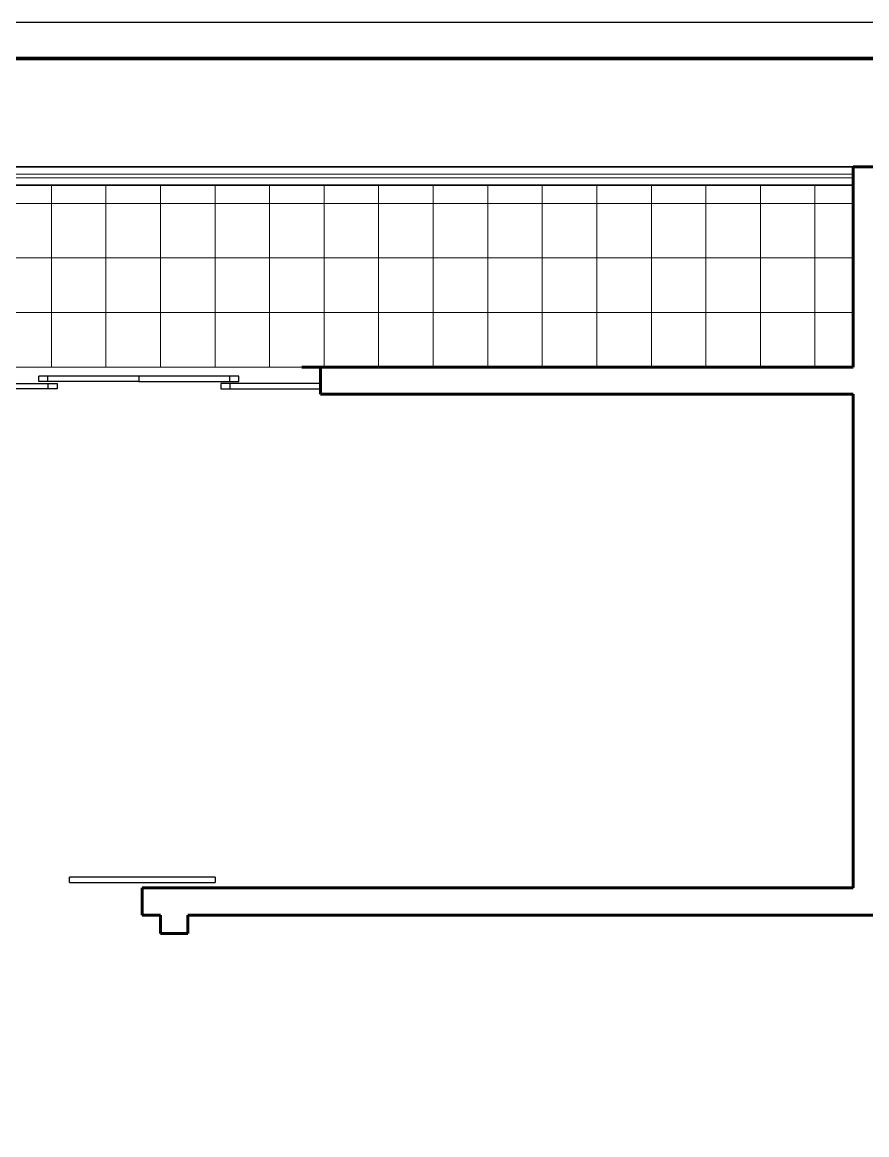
# Model space of a CAD drawing. Header units: millimetres. Extents: x 1127 to 14330, y -137 to 7568.
# Drawn here: x 10443.9 to 10676.2, y 3195.1 to 3501 of the extents above; entities that cross this region are included whole.
import ezdxf

# ---------------------------------------------------------------- set-up
doc = ezdxf.new("R2010")
doc.units = ezdxf.units.MM
doc.header["$LTSCALE"] = 0.01
for name, color, linetype, lineweight in [('0.05', 8, 'Continuous', 5), ('0.13', 6, 'Continuous', 13), ('0.20', 7, 'Continuous', 20), ('0.35', 150, 'Continuous', 35), ('0.60', 4, 'Continuous', 60)]:
    doc.layers.add(name, color=color, linetype=linetype, lineweight=lineweight)

msp = doc.modelspace()

# ---------------------------------------------------------------- hatches: boundary and pattern name
at = {"layer": '0.05'}
h = msp.add_hatch(dxfattribs=at)
h.set_pattern_fill('_USER,_O', color=256, scale=15, double=1, pattern_type=0)
h.set_pattern_definition([(360, (10271.963, 3406.176), (4e-15, 15), []), (90, (10271.963, 3406.176), (-15, 5e-15), [])])
h.paths.add_polyline_path([(10271.963, 3456.232), (10271.963, 3406.176), (10426.023, 3406.176), (10526.023, 3406.176), (10672.463, 3406.176), (10672.463, 3456.232)])

# ---------------------------------------------------------------- linework, layer by layer
msp.add_line((10218.81, 3500.985), (11059.81, 3500.985))
at = {"color": 7, "lineweight": 30}
for p, q in [((10503.523, 3403.676), (10448.523, 3403.676)), ((10448.523, 3402.176), (10448.523, 3403.676)), ((10503.523, 3403.676), (10448.523, 3403.676)), ((10448.523, 3402.176), (10448.523, 3403.676)), ((10451.023, 3402.176), (10448.523, 3402.176)), ((10451.023, 3402.176), (10448.523, 3402.176)), ((10451.023, 3402.176), (10451.023, 3403.676)), ((10451.023, 3402.176), (10451.023, 3403.676)), ((10476.023, 3402.176), (10451.023, 3402.176)), ((10476.023, 3402.176), (10451.023, 3402.176)), ((10503.523, 3403.676), (10476.023, 3403.676)), ((10476.023, 3403.676), (10476.023, 3402.176)), ((10476.023, 3403.676), (10476.023, 3402.176)), ((10503.523, 3403.676), (10476.023, 3403.676)), ((10476.023, 3403.676), (10476.023, 3402.176)), ((10476.023, 3403.676), (10476.023, 3402.176)), ((10476.023, 3402.176), (10501.023, 3402.176)), ((10476.023, 3402.176), (10501.023, 3402.176)), ((10501.023, 3402.176), (10501.023, 3403.676)), ((10501.023, 3402.176), (10501.023, 3403.676)), ((10501.023, 3402.176), (10503.523, 3402.176)), ((10501.023, 3402.176), (10503.523, 3402.176)), ((10503.523, 3402.176), (10503.523, 3403.676)), ((10503.523, 3402.176), (10503.523, 3403.676)), ((10426.023, 3401.676), (10451.023, 3401.676)), ((10426.023, 3401.676), (10451.023, 3401.676)), ((10451.023, 3400.176), (10426.023, 3400.176)), ((10451.023, 3400.176), (10426.023, 3400.176)), ((10451.023, 3401.676), (10451.023, 3400.176)), ((10451.023, 3401.676), (10453.523, 3401.676)), ((10451.023, 3401.676), (10451.023, 3400.176)), ((10451.023, 3401.676), (10453.523, 3401.676)), ((10453.523, 3400.176), (10451.023, 3400.176)), ((10453.523, 3400.176), (10451.023, 3400.176)), ((10453.523, 3401.676), (10453.523, 3400.176)), ((10453.523, 3401.676), (10453.523, 3400.176)), ((10501.023, 3401.676), (10498.523, 3401.676)), ((10498.523, 3401.676), (10498.523, 3400.176)), ((10501.023, 3401.676), (10498.523, 3401.676)), ((10498.523, 3401.676), (10498.523, 3400.176)), ((10498.523, 3400.176), (10501.023, 3400.176)), ((10498.523, 3400.176), (10501.023, 3400.176)), ((10526.023, 3401.676), (10501.023, 3401.676)), ((10501.023, 3401.676), (10501.023, 3400.176)), ((10526.023, 3401.676), (10501.023, 3401.676)), ((10501.023, 3401.676), (10501.023, 3400.176)), ((10501.023, 3400.176), (10526.023, 3400.176)), ((10501.023, 3400.176), (10526.023, 3400.176)), ((10456.963, 3264.426), (10456.963, 3265.926)), ((10496.963, 3265.926), (10456.963, 3265.926)), ((10456.963, 3264.426), (10456.963, 3265.926)), ((10496.963, 3265.926), (10456.963, 3265.926)), ((10456.963, 3264.426), (10496.963, 3264.426)), ((10456.963, 3264.426), (10496.963, 3264.426)), ((10496.963, 3265.926), (10496.963, 3264.426)), ((10496.963, 3265.926), (10496.963, 3264.426))]:
    msp.add_line(p, q, dxfattribs=at)
at = {"const_width": 1}
msp.add_lwpolyline([(10243.81, 2916.985), (10243.81, 3490.985), (11049.81, 3490.985), (11049.81, 2916.985)], close=True, dxfattribs=at)
at = {"layer": '0.05'}
msp.add_line((10672.463, 3262.926), (10642.463, 3262.926), dxfattribs=at)
at = {"layer": '0.13'}
msp.add_line((10526.023, 3406.176), (10426.023, 3406.176), dxfattribs=at)
msp.add_line((10526.023, 3406.176), (10426.023, 3406.176), dxfattribs=at)
at = {"layer": '0.20'}
for p, q in [((10672.463, 3459.232), (10268.963, 3459.232)), ((10672.463, 3459.232), (10268.963, 3459.232)), ((10672.463, 3458.232), (10268.963, 3458.232)), ((10672.463, 3458.232), (10268.963, 3458.232))]:
    msp.add_line(p, q, dxfattribs=at)
at = {"layer": '0.35'}
for p, q in [((10672.463, 3461.232), (10266.963, 3461.232)), ((10672.463, 3461.232), (10266.963, 3461.232)), ((10672.463, 3456.232), (10271.963, 3456.232)), ((10672.463, 3456.232), (10271.963, 3456.232))]:
    msp.add_line(p, q, dxfattribs=at)
at = {"layer": '0.60'}
for p, q in [((10672.463, 3461.232), (10672.463, 3406.176)), ((10849.963, 3461.232), (10672.463, 3461.232)), ((10672.463, 3461.232), (10672.463, 3406.176)), ((10857.463, 3461.232), (10672.463, 3461.232)), ((10672.463, 3406.176), (10520.832, 3406.176)), ((10672.463, 3406.176), (10520.832, 3406.176)), ((10526.023, 3398.676), (10526.023, 3406.176)), ((10526.023, 3398.676), (10526.023, 3406.176)), ((10526.023, 3398.676), (10526.023, 3406.176)), ((10526.023, 3398.676), (10526.023, 3406.176)), ((10526.023, 3398.676), (10526.023, 3406.176)), ((10526.023, 3398.676), (10526.023, 3406.176)), ((10534.463, 3406.176), (10534.463, 3406.176)), ((10534.463, 3406.176), (10534.463, 3406.176)), ((10672.463, 3398.676), (10526.023, 3398.676)), ((10672.463, 3398.676), (10526.023, 3398.676)), ((10672.463, 3398.676), (10672.463, 3322.037)), ((10672.463, 3398.426), (10672.463, 3262.926)), ((10672.463, 3398.426), (10672.463, 3262.926)), ((10672.463, 3262.926), (10476.963, 3262.926)), ((10476.963, 3262.926), (10476.963, 3255.426)), ((10672.463, 3262.926), (10476.963, 3262.926)), ((10476.963, 3262.926), (10476.963, 3255.426)), ((10476.963, 3255.426), (10481.963, 3255.426)), ((10476.963, 3255.426), (10481.963, 3255.426)), ((10481.963, 3251.426), (10481.963, 3255.426)), ((10481.963, 3255.426), (10481.963, 3250.426)), ((10481.963, 3251.426), (10481.963, 3255.426)), ((10481.963, 3255.426), (10481.963, 3250.426)), ((10489.463, 3255.426), (10489.463, 3250.426)), ((10679.963, 3255.426), (10489.463, 3255.426)), ((10489.463, 3255.426), (10489.463, 3250.426)), ((10679.963, 3255.426), (10489.463, 3255.426)), ((10672.463, 3255.426), (10538.713, 3255.426)), ((10672.463, 3255.426), (10538.713, 3255.426)), ((10541.963, 3255.426), (10672.463, 3255.426)), ((10541.963, 3255.426), (10672.463, 3255.426)), ((10481.963, 3251.426), (10481.963, 3250.426)), ((10481.963, 3251.426), (10481.963, 3250.426)), ((10481.963, 3250.426), (10489.463, 3250.426)), ((10481.963, 3250.426), (10489.463, 3250.426))]:
    msp.add_line(p, q, dxfattribs=at)

doc.saveas('drawing.dxf')
